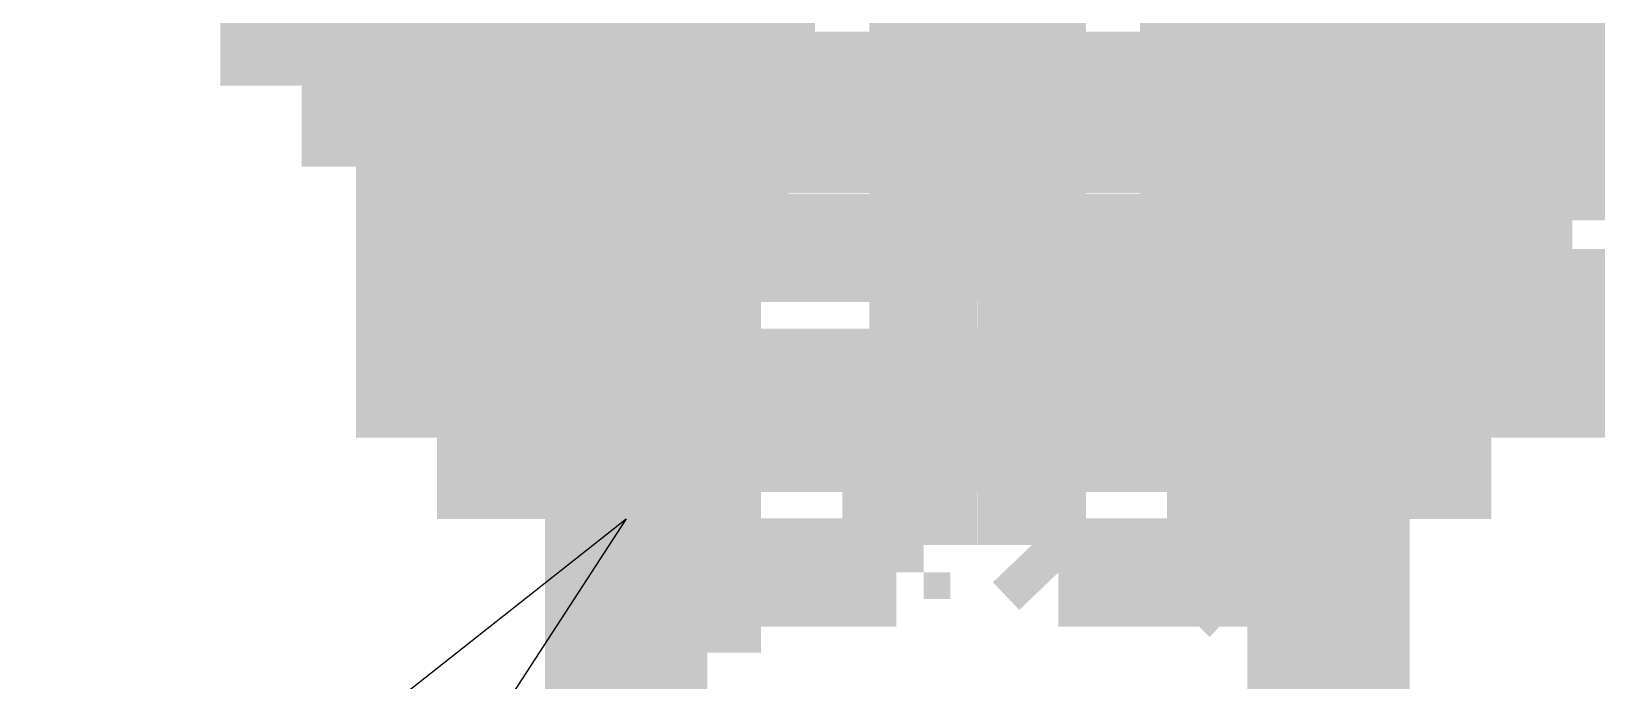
# Model space of a CAD drawing. Extents: x 0.1 to 11.6, y 0.3 to 16.2.
# Drawn here: x 7.8817 to 7.9782, y 12.3133 to 12.3533 of the extents above; entities that cross this region are included whole.
import ezdxf

# ---------------------------------------------------------------- set-up
doc = ezdxf.new("R2010")
doc.units = 0
doc.header["$MEASUREMENT"] = 0

msp = doc.modelspace()

# ---------------------------------------------------------------- linework, layer by layer
at = {"color": 0}
for points, const_width in [([(7.91835, 12.41), (7.91835, 12.325)], 0.01), ([(7.96164, 12.41), (7.96164, 12.325)], 0.01), ([(7.91835, 12.3317), (7.91835, 12.4)], 0.006667), ([(7.96164, 12.3317), (7.96164, 12.4)], 0.006667), ([(7.92333, 12.3983), (7.92333, 12.3317)], 0.006667), ([(7.92333, 12.3983), (7.92333, 12.3317)], 0.006667), ([(7.95503, 12.3983), (7.95503, 12.3317)], 0.006667), ([(7.95503, 12.3983), (7.95503, 12.3317)], 0.006667), ([(7.93668, 12.3967), (7.93668, 12.3333)], 0.006667), ([(7.94336, 12.3967), (7.94336, 12.3383)], 0.006667), ([(7.90668, 12.39), (7.90668, 12.3283)], 0.01), ([(7.91168, 12.3283), (7.91168, 12.39)], 0.01), ([(7.96669, 12.39), (7.96669, 12.3283)], 0.01), ([(7.97168, 12.39), (7.97168, 12.3283)], 0.01), ([(7.91835, 12.33), (7.91835, 12.39)], 0.006667), ([(7.96164, 12.39), (7.96164, 12.33)], 0.006667), ([(7.91336, 12.3867), (7.91336, 12.34)], 0.01), ([(7.91499, 12.3867), (7.91499, 12.34)], 0.01), ([(7.965, 12.34), (7.965, 12.3867)], 0.01), ([(7.965, 12.34), (7.965, 12.3867)], 0.01), ([(7.90831, 12.335), (7.90831, 12.3834)], 0.006667), ([(7.91168, 12.335), (7.91168, 12.3834)], 0.006667), ([(7.96669, 12.3834), (7.96669, 12.335)], 0.006667), ([(7.97, 12.3834), (7.97, 12.335)], 0.006667), ([(7.91499, 12.38), (7.91499, 12.345)], 0.006667), ([(7.92503, 12.345), (7.92503, 12.38)], 0.006667), ([(7.92503, 12.38), (7.92503, 12.345)], 0.006667), ([(7.95335, 12.38), (7.95335, 12.345)], 0.006667), ([(7.95503, 12.38), (7.95503, 12.345)], 0.006667), ([(7.965, 12.38), (7.965, 12.345)], 0.006667), ([(7.91336, 12.345), (7.91336, 12.3783)], 0.01), ([(7.965, 12.3783), (7.965, 12.345)], 0.01), ([(7.92503, 12.345), (7.92503, 12.3783)], 0.006667), ([(7.94, 12.3783), (7.94, 12.3467)], 0.006667), ([(7.95335, 12.3783), (7.95335, 12.345)], 0.006667), ([(7.91336, 12.3767), (7.91336, 12.3483)], 0.006667), ([(7.91499, 12.3767), (7.91499, 12.3483)], 0.006667), ([(7.91667, 12.3483), (7.91667, 12.3767)], 0.006667), ([(7.92165, 12.3483), (7.92165, 12.3767)], 0.006667), ([(7.92333, 12.3767), (7.92333, 12.3483)], 0.006667), ([(7.95503, 12.3483), (7.95503, 12.3767)], 0.006667), ([(7.95665, 12.3767), (7.95665, 12.3483)], 0.006667), ([(7.96332, 12.3767), (7.96332, 12.3483)], 0.006667), ([(7.965, 12.3483), (7.965, 12.3767)], 0.006667), ([(7.965, 12.3483), (7.965, 12.3767)], 0.006667), ([(7.92665, 12.3717), (7.92665, 12.35)], 0.006667), ([(7.95335, 12.3717), (7.95335, 12.35)], 0.006667), ([(7.97999, 12.3467), (7.97999, 12.37)], 0.01), ([(7.98167, 12.37), (7.98167, 12.3467)], 0.01), ([(7.89833, 12.3683), (7.89833, 12.35)], 0.01), ([(7.905, 12.35), (7.905, 12.3683)], 0.01), ([(7.905, 12.35), (7.905, 12.3683)], 0.01), ([(7.89833, 12.3517), (7.89833, 12.3666)], 0.01), ([(7.94336, 12.3567), (7.94336, 12.355)], 0.006667), ([(7.94336, 12.3567), (7.94336, 12.355)], 0.006667), ([(7.94336, 12.355), (7.94499, 12.355)], 0.006667), ([(7.94336, 12.355), (7.94499, 12.355)], 0.006667), ([(7.94336, 12.355), (7.94499, 12.355)], 0.006667), ([(7.94336, 12.355), (7.94499, 12.355)], 0.006667), ([(7.94336, 12.355), (7.94499, 12.355)], 0.006667), ([(7.94336, 12.355), (7.94499, 12.355)], 0.006667), ([(7.94336, 12.355), (7.94499, 12.355)], 0.006667), ([(7.94336, 12.355), (7.94499, 12.355)], 0.006667), ([(7.94336, 12.355), (7.94499, 12.355)], 0.006667), ([(7.94336, 12.355), (7.94499, 12.355)], 0.006667), ([(7.94336, 12.355), (7.94499, 12.355)], 0.006667), ([(7.89833, 12.3517), (7.89833, 12.35)], 0.01), ([(7.905, 12.3517), (7.90668, 12.3517)], 0.01), ([(7.89833, 12.35), (7.905, 12.35)], 0.01), ([(7.905, 12.35), (7.90668, 12.35)], 0.01), ([(7.91168, 12.35), (7.91336, 12.35)], 0.01), ([(7.965, 12.35), (7.96669, 12.35)], 0.01), ([(7.90668, 12.35), (7.91168, 12.35)], 0.006667), ([(7.90668, 12.35), (7.91168, 12.35)], 0.006667), ([(7.91336, 12.35), (7.965, 12.35)], 0.006667), ([(7.91336, 12.35), (7.91499, 12.35)], 0.006667), ([(7.91336, 12.35), (7.92503, 12.35)], 0.006667), ([(7.92503, 12.35), (7.92665, 12.35)], 0.006667), ([(7.92503, 12.35), (7.95335, 12.35)], 0.006667), ([(7.92665, 12.3467), (7.92665, 12.35)], 0.006667), ([(7.95335, 12.3467), (7.95335, 12.35)], 0.006667), ([(7.95503, 12.35), (7.95335, 12.35)], 0.006667), ([(7.95503, 12.35), (7.965, 12.35)], 0.006667), ([(7.965, 12.35), (7.96669, 12.35)], 0.006667), ([(7.96669, 12.35), (7.97168, 12.35)], 0.006667), ([(7.96669, 12.35), (7.97168, 12.35)], 0.006667), ([(7.91336, 12.3483), (7.91336, 12.3417)], 0.006667), ([(7.91336, 12.3483), (7.91336, 12.3467)], 0.006667), ([(7.91499, 12.3483), (7.91499, 12.3417)], 0.006667), ([(7.91667, 12.3483), (7.91667, 12.3417)], 0.006667), ([(7.91997, 12.3483), (7.91835, 12.3483), (7.91667, 12.3467)], 0.006667), ([(7.92165, 12.3467), (7.92165, 12.3483), (7.91997, 12.3483)], 0.006667), ([(7.92165, 12.3483), (7.92165, 12.3417)], 0.006667), ([(7.92333, 12.3483), (7.92333, 12.3417)], 0.006667), ([(7.92503, 12.3467), (7.92503, 12.3483)], 0.006667), ([(7.95335, 12.3483), (7.95335, 12.3467), (7.95503, 12.3467)], 0.006667), ([(7.95503, 12.3417), (7.95503, 12.3483)], 0.006667), ([(7.95665, 12.3417), (7.95665, 12.3483)], 0.006667), ([(7.96001, 12.3483), (7.95833, 12.3483), (7.95665, 12.3467)], 0.006667), ([(7.96332, 12.3467), (7.96164, 12.3483), (7.96001, 12.3483)], 0.006667), ([(7.96332, 12.3417), (7.96332, 12.3483)], 0.006667), ([(7.965, 12.3417), (7.965, 12.3483)], 0.006667), ([(7.965, 12.3417), (7.965, 12.3483)], 0.006667), ([(7.965, 12.3467), (7.965, 12.3483)], 0.006667), ([(7.97168, 12.3467), (7.97999, 12.3467)], 0.01), ([(7.97999, 12.3467), (7.98167, 12.3467)], 0.01), ([(7.91336, 12.345), (7.91336, 12.34)], 0.01), ([(7.91499, 12.3467), (7.91667, 12.3467)], 0.006667), ([(7.92165, 12.3467), (7.92333, 12.3467)], 0.006667), ([(7.92503, 12.3467), (7.92665, 12.3467)], 0.006667), ([(7.92665, 12.3467), (7.95335, 12.3467)], 0.006667), ([(7.94, 12.34), (7.94, 12.3467)], 0.006667), ([(7.95335, 12.3467), (7.95503, 12.3467)], 0.006667), ([(7.95503, 12.3467), (7.95665, 12.3467)], 0.006667), ([(7.96332, 12.3467), (7.965, 12.3467)], 0.006667), ([(7.965, 12.34), (7.965, 12.345)], 0.01), ([(7.91499, 12.3383), (7.91499, 12.345)], 0.006667), ([(7.92503, 12.3383), (7.92503, 12.345)], 0.006667), ([(7.92503, 12.345), (7.92503, 12.3383)], 0.006667), ([(7.92503, 12.345), (7.92503, 12.34)], 0.006667), ([(7.95335, 12.34), (7.95335, 12.345)], 0.006667), ([(7.95335, 12.3383), (7.95335, 12.345)], 0.006667), ([(7.95503, 12.3383), (7.95503, 12.345)], 0.006667), ([(7.965, 12.3383), (7.965, 12.345)], 0.006667), ([(7.94336, 12.3433), (7.94499, 12.3433)], 0.006667), ([(7.94336, 12.3433), (7.94499, 12.3433)], 0.006667), ([(7.94336, 12.3433), (7.94499, 12.3433)], 0.006667), ([(7.94336, 12.3433), (7.94499, 12.3433)], 0.006667), ([(7.91336, 12.34), (7.91336, 12.3383)], 0.01), ([(7.91336, 12.34), (7.91336, 12.3317)], 0.01), ([(7.91499, 12.34), (7.91499, 12.3317)], 0.01), ([(7.91336, 12.3417), (7.91499, 12.3417)], 0.006667), ([(7.91499, 12.3417), (7.91667, 12.3417)], 0.006667), ([(7.91667, 12.3417), (7.91835, 12.3417), (7.91997, 12.3417), (7.92165, 12.3417)], 0.006667), ([(7.92165, 12.3417), (7.92333, 12.3417)], 0.006667), ([(7.92503, 12.3417), (7.92665, 12.3417)], 0.006667), ([(7.95503, 12.3417), (7.95335, 12.3417)], 0.006667), ([(7.95503, 12.3417), (7.95665, 12.3417)], 0.006667), ([(7.95665, 12.3417), (7.95833, 12.3417), (7.96001, 12.3417), (7.96332, 12.3417)], 0.006667), ([(7.96332, 12.3417), (7.965, 12.3417)], 0.006667), ([(7.965, 12.3383), (7.965, 12.34)], 0.01), ([(7.965, 12.3317), (7.965, 12.34)], 0.01), ([(7.965, 12.3317), (7.965, 12.34)], 0.01), ([(7.965, 12.3417), (7.96669, 12.3417)], 0.006667), ([(7.92503, 12.3383), (7.92503, 12.34)], 0.006667), ([(7.92503, 12.34), (7.94, 12.34)], 0.006667), ([(7.94, 12.34), (7.95335, 12.34)], 0.006667), ([(7.95335, 12.34), (7.95335, 12.3383), (7.95503, 12.3383)], 0.006667), ([(7.91336, 12.3383), (7.91499, 12.3383)], 0.006667), ([(7.91336, 12.3383), (7.91499, 12.3383)], 0.006667), ([(7.91336, 12.3383), (7.91499, 12.3383)], 0.006667), ([(7.92503, 12.3383), (7.92665, 12.3383)], 0.006667), ([(7.92503, 12.3383), (7.92665, 12.3383)], 0.006667), ([(7.94336, 12.3333), (7.94336, 12.3383)], 0.006667), ([(7.94336, 12.3383), (7.94499, 12.3383), (7.94499, 12.3366)], 0.006667), ([(7.95335, 12.3383), (7.95503, 12.3383)], 0.006667), ([(7.95335, 12.3383), (7.95503, 12.3383)], 0.006667), ([(7.96164, 12.3366), (7.96332, 12.3366)], 0.01), ([(7.96164, 12.3366), (7.96332, 12.3366)], 0.01), ([(7.965, 12.3383), (7.96669, 12.3383)], 0.006667), ([(7.965, 12.3383), (7.96669, 12.3383)], 0.006667), ([(7.965, 12.3383), (7.96669, 12.3383)], 0.006667), ([(7.94499, 12.3366), (7.95335, 12.3366)], 0.006667), ([(7.96001, 12.3366), (7.95833, 12.3366), (7.95665, 12.3366), (7.95665, 12.335), (7.95503, 12.335), (7.95335, 12.335), (7.95167, 12.335), (7.94997, 12.335), (7.94835, 12.335), (7.94667, 12.335), (7.94499, 12.335)], 0.006667), ([(7.95335, 12.3366), (7.95503, 12.3366)], 0.006667), ([(7.95335, 12.3366), (7.95503, 12.3366)], 0.006667), ([(7.95335, 12.3366), (7.95503, 12.3366)], 0.006667), ([(7.95335, 12.3366), (7.95335, 12.3317)], 0.006667), ([(7.95335, 12.3366), (7.95335, 12.3317)], 0.006667), ([(7.95503, 12.3317), (7.96164, 12.3366)], 0.006667), ([(7.96164, 12.3366), (7.96001, 12.3366)], 0.006667), ([(7.96164, 12.3366), (7.96001, 12.3366)], 0.006667), ([(8.01335, 12.3366), (7.97, 12.3366)], 0.006667), ([(7.90831, 12.335), (7.91, 12.33), (7.91499, 12.3283)], 0.006667), ([(7.91168, 12.335), (7.91336, 12.3333), (7.91499, 12.3317)], 0.006667), ([(7.94499, 12.335), (7.94336, 12.335), (7.94336, 12.3333)], 0.006667), ([(7.94499, 12.335), (7.94336, 12.335), (7.94336, 12.3333)], 0.006667), ([(7.94499, 12.335), (7.94667, 12.335)], 0.006667), ([(7.96332, 12.3283), (7.96832, 12.33), (7.97, 12.335)], 0.006667), ([(7.96332, 12.3317), (7.96669, 12.3333), (7.96669, 12.335)], 0.006667), ([(7.97, 12.335), (7.97, 12.3333)], 0.006667), ([(8.23335, 12.3333), (7.97168, 12.3333)], 0.01), ([(7.91336, 12.3317), (7.91499, 12.3317)], 0.01), ([(7.91499, 12.3317), (7.91835, 12.3317)], 0.01), ([(7.93668, 12.3333), (7.93668, 12.3217)], 0.006667), ([(7.94336, 12.3333), (7.94499, 12.3333)], 0.006667), ([(7.94336, 12.33), (7.94336, 12.3333)], 0.006667), ([(7.96164, 12.3317), (7.965, 12.3317)], 0.01), ([(7.965, 12.3317), (7.96669, 12.3317)], 0.01), ([(7.97168, 12.3333), (7.97, 12.3333)], 0.006667), ([(7.96332, 12.3317), (7.91499, 12.3317)], 0.006667), ([(7.91835, 12.3317), (7.91835, 12.3184)], 0.006667), ([(7.91835, 12.3317), (7.935, 12.33)], 0.006667), ([(7.92333, 12.3317), (7.92333, 12.32)], 0.006667), ([(7.92333, 12.32), (7.92333, 12.3317)], 0.006667), ([(7.94499, 12.33), (7.96164, 12.3317)], 0.006667), ([(7.95335, 12.3317), (7.95335, 12.3283)], 0.006667), ([(7.95335, 12.33), (7.95503, 12.3317)], 0.006667), ([(7.95335, 12.3317), (7.95335, 12.3283)], 0.006667), ([(7.95503, 12.3317), (7.95503, 12.32)], 0.006667), ([(7.95503, 12.32), (7.95503, 12.3317)], 0.006667), ([(7.95503, 12.3317), (7.95665, 12.3317)], 0.006667), ([(7.95503, 12.3317), (7.95665, 12.3317)], 0.006667), ([(7.95503, 12.3317), (7.95665, 12.3317)], 0.006667), ([(7.95503, 12.3317), (7.95665, 12.3317)], 0.006667), ([(7.96164, 12.3317), (7.96164, 12.3184)], 0.006667), ([(7.90668, 12.3283), (7.91168, 12.3283)], 0.01), ([(7.91168, 12.3283), (7.91835, 12.3283)], 0.01), ([(7.91835, 12.3167), (7.91835, 12.33)], 0.006667), ([(7.93668, 12.3283), (7.935, 12.3283), (7.935, 12.33)], 0.006667), ([(7.94336, 12.33), (7.94336, 12.3217)], 0.006667), ([(7.94499, 12.33), (7.94336, 12.3283)], 0.006667), ([(7.95335, 12.33), (7.95503, 12.33)], 0.006667), ([(7.95335, 12.3283), (7.95335, 12.33)], 0.006667), ([(7.96164, 12.3283), (7.96669, 12.3283)], 0.01), ([(7.96164, 12.33), (7.96164, 12.3167)], 0.006667), ([(7.96669, 12.3283), (7.97168, 12.3283)], 0.01), ([(7.91835, 12.3283), (7.91997, 12.3283)], 0.006667), ([(7.91835, 12.3283), (7.96001, 12.3283)], 0.006667), ([(7.95335, 12.3283), (7.95503, 12.3283)], 0.006667), ([(7.96001, 12.3283), (7.96164, 12.3283)], 0.006667), ([(7.91835, 12.325), (7.91835, 12.3083)], 0.01), ([(7.96164, 12.325), (7.96164, 12.3083)], 0.01), ([(7.935, 12.32), (7.935, 12.3217), (7.93668, 12.3217)], 0.006667), ([(7.94336, 12.3217), (7.94499, 12.32)], 0.006667), ([(7.92165, 12.3184), (7.92333, 12.3184), (7.92333, 12.32)], 0.006667), ([(7.92333, 12.32), (7.92503, 12.32)], 0.006667), ([(7.92333, 12.32), (7.935, 12.32)], 0.006667), ([(7.94499, 12.32), (7.95503, 12.32)], 0.006667), ([(7.95503, 12.32), (7.95665, 12.3184)], 0.006667), ([(7.95503, 12.32), (7.95665, 12.32)], 0.006667), ([(7.91835, 12.3184), (7.91997, 12.3184)], 0.006667), ([(7.91835, 12.3184), (7.92165, 12.3184)], 0.006667), ([(7.95665, 12.3184), (7.96164, 12.3184)], 0.006667), ([(7.96164, 12.3184), (7.96332, 12.3184)], 0.006667), ([(7.91835, 12.3167), (7.91997, 12.3167)], 0.006667), ([(7.91835, 12.3167), (7.91997, 12.3167)], 0.006667), ([(7.96164, 12.3167), (7.96332, 12.3167)], 0.006667), ([(7.96164, 12.3167), (7.96332, 12.3167)], 0.006667)]:
    msp.add_lwpolyline(points, dxfattribs=dict(at, const_width=const_width))
msp.add_lwpolyline([(7.85499, 12.2733), (7.91835, 12.3233), (7.875, 12.2567), (7.85499, 12.2733)], close=True, dxfattribs=at)

doc.saveas('drawing.dxf')
